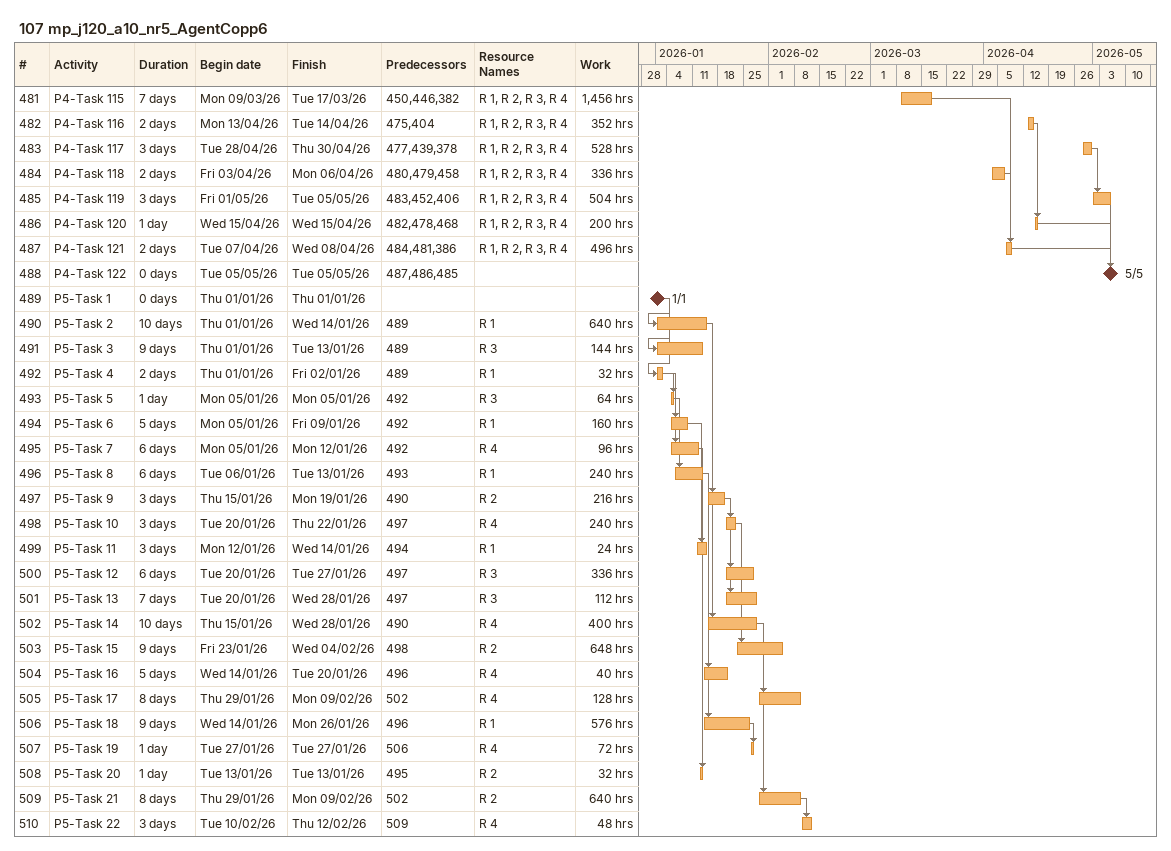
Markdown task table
107 mp_j120_a10_nr5_AgentCopp6

| ID | Task | Duration | Start | Finish | Predecessors | Resources | Work (h) |
|---|---|---|---|---|---|---|---|
| 481 | P4-Task 115 | 7d | 2026-03-09 | 2026-03-17 | 450, 446, 382 | R 1, R 2, R 3, R 4 | 1456 |
| 482 | P4-Task 116 | 2d | 2026-04-13 | 2026-04-14 | 475, 404 | R 1, R 2, R 3, R 4 | 352 |
| 483 | P4-Task 117 | 3d | 2026-04-28 | 2026-04-30 | 477, 439, 378 | R 1, R 2, R 3, R 4 | 528 |
| 484 | P4-Task 118 | 2d | 2026-04-03 | 2026-04-06 | 480, 479, 458 | R 1, R 2, R 3, R 4 | 336 |
| 485 | P4-Task 119 | 3d | 2026-05-01 | 2026-05-05 | 483, 452, 406 | R 1, R 2, R 3, R 4 | 504 |
| 486 | P4-Task 120 | 1d | 2026-04-15 | 2026-04-15 | 482, 478, 468 | R 1, R 2, R 3, R 4 | 200 |
| 487 | P4-Task 121 | 2d | 2026-04-07 | 2026-04-08 | 484, 481, 386 | R 1, R 2, R 3, R 4 | 496 |
| 488 | P4-Task 122 | 0d | 2026-05-05 | 2026-05-05 | 487, 486, 485 |  |  |
| 489 | P5-Task 1 | 0d | 2026-01-01 | 2026-01-01 |  |  |  |
| 490 | P5-Task 2 | 10d | 2026-01-01 | 2026-01-14 | 489 | R 1 | 640 |
| 491 | P5-Task 3 | 9d | 2026-01-01 | 2026-01-13 | 489 | R 3 | 144 |
| 492 | P5-Task 4 | 2d | 2026-01-01 | 2026-01-02 | 489 | R 1 | 32 |
| 493 | P5-Task 5 | 1d | 2026-01-05 | 2026-01-05 | 492 | R 3 | 64 |
| 494 | P5-Task 6 | 5d | 2026-01-05 | 2026-01-09 | 492 | R 1 | 160 |
| 495 | P5-Task 7 | 6d | 2026-01-05 | 2026-01-12 | 492 | R 4 | 96 |
| 496 | P5-Task 8 | 6d | 2026-01-06 | 2026-01-13 | 493 | R 1 | 240 |
| 497 | P5-Task 9 | 3d | 2026-01-15 | 2026-01-19 | 490 | R 2 | 216 |
| 498 | P5-Task 10 | 3d | 2026-01-20 | 2026-01-22 | 497 | R 4 | 240 |
| 499 | P5-Task 11 | 3d | 2026-01-12 | 2026-01-14 | 494 | R 1 | 24 |
| 500 | P5-Task 12 | 6d | 2026-01-20 | 2026-01-27 | 497 | R 3 | 336 |
| 501 | P5-Task 13 | 7d | 2026-01-20 | 2026-01-28 | 497 | R 3 | 112 |
| 502 | P5-Task 14 | 10d | 2026-01-15 | 2026-01-28 | 490 | R 4 | 400 |
| 503 | P5-Task 15 | 9d | 2026-01-23 | 2026-02-04 | 498 | R 2 | 648 |
| 504 | P5-Task 16 | 5d | 2026-01-14 | 2026-01-20 | 496 | R 4 | 40 |
| 505 | P5-Task 17 | 8d | 2026-01-29 | 2026-02-09 | 502 | R 4 | 128 |
| 506 | P5-Task 18 | 9d | 2026-01-14 | 2026-01-26 | 496 | R 1 | 576 |
| 507 | P5-Task 19 | 1d | 2026-01-27 | 2026-01-27 | 506 | R 4 | 72 |
| 508 | P5-Task 20 | 1d | 2026-01-13 | 2026-01-13 | 495 | R 2 | 32 |
| 509 | P5-Task 21 | 8d | 2026-01-29 | 2026-02-09 | 502 | R 2 | 640 |
| 510 | P5-Task 22 | 3d | 2026-02-10 | 2026-02-12 | 509 | R 4 | 48 |
